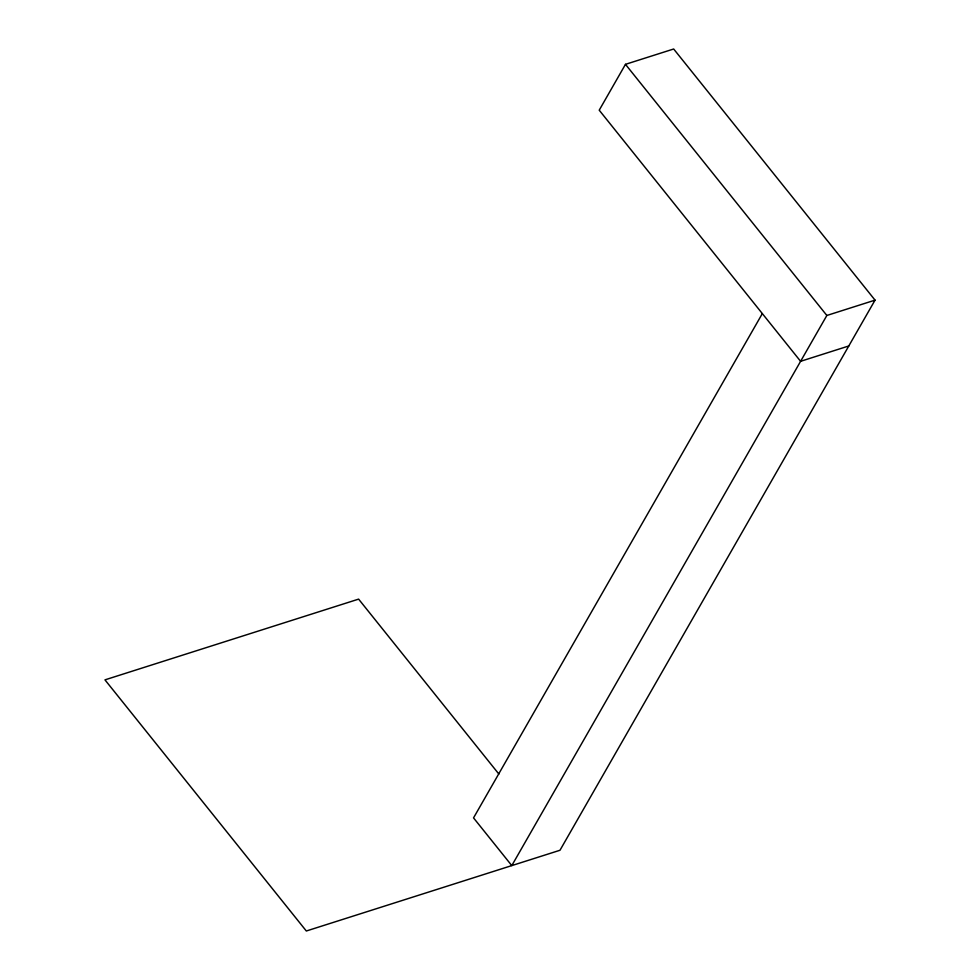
<?xml version="1.0" encoding="UTF-8"?>
<svg xmlns="http://www.w3.org/2000/svg" width="980" height="980" viewBox="0 0 980 980"><rect width="100%" height="100%" fill="white"/><g stroke="black" fill="none" stroke-linecap="round" stroke-linejoin="round"><path stroke-width="1.47" d="M498.869 774.041L358.619 599.123L104.958 679.863L306.324 931L559.984 850.26L875.042 300.137L673.677 49L625.473 64.337L599.221 110.189L800.599 361.314L848.79 345.977M762.33 313.6L473.536 817.884L511.793 865.597L826.851 315.474L875.042 300.137M625.473 64.337L826.851 315.474"/></g></svg>
